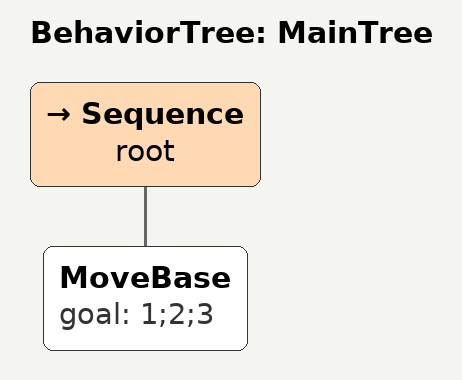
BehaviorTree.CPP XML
<root main_tree_to_execute = "MainTree" >
	<BehaviorTree ID="MainTree">
		<Sequence name="root">
			<MoveBase goal="1;2;3"/>
		</Sequence>
	</BehaviorTree>
</root>
